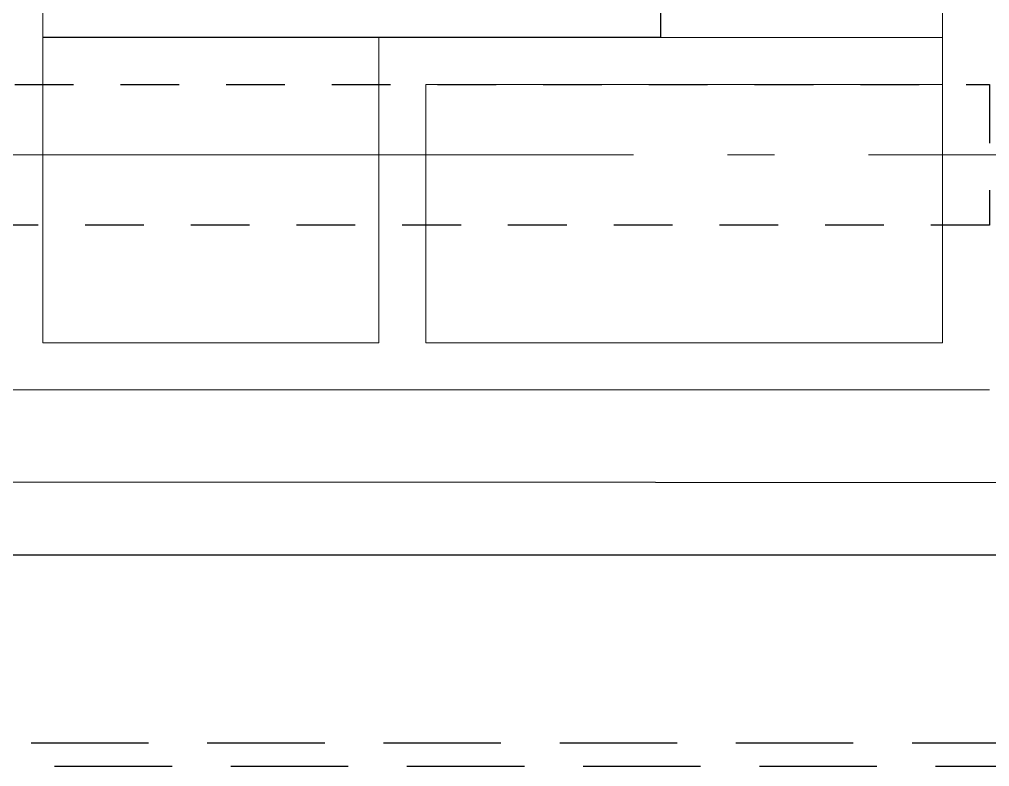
# Model space of a CAD drawing. Header units: metres. Extents: x -22.5 to 67.5, y 0 to 64.7.
# Drawn here: x 38.242 to 40.307, y 32.723 to 34.313 of the extents above; entities that cross this region are included whole.
import ezdxf

# ---------------------------------------------------------------- set-up
doc = ezdxf.new("R2010")
doc.units = ezdxf.units.M
for name, pattern in [('EJES630', [6.3, 5.5, -0.4, 0, -0.4]), ('XREF PB NEURO-ONCOLOGIA$0$DASHED2', [0.375, 0.25, -0.125]), ('XREF PB NEURO-ONCOLOGIA$0$HIDDEN2', [0.1875, 0.125, -0.0625])]:
    doc.linetypes.add(name, pattern=pattern)
doc.layers.add('EJES', color=11, linetype='EJES630', lineweight=0)
doc.layers.add('XREF PB NEURO-ONCOLOGIA$0$MUROS DE TABLAROCA', color=150, linetype='Continuous', lineweight=13)
for name, color, linetype in [('XREF PB NEURO-ONCOLOGIA$0$CONTRAVENTEOS', 6, 'XREF PB NEURO-ONCOLOGIA$0$HIDDEN2'), ('XREF PB NEURO-ONCOLOGIA$0$LAMINA MULTIPERFORADA', 9, 'Continuous'), ('XREF PB NEURO-ONCOLOGIA$0$Mobiliario Fijo', 40, 'Continuous'), ('XREF PB NEURO-ONCOLOGIA$0$NOVIDESA', 11, 'Continuous')]:
    doc.layers.add(name, color=color, linetype=linetype)

# ---------------------------------------------------------------- blocks, each defined once
blk = doc.blocks.new('XREF PB NEURO-ONCOLOGIA')
at = {"layer": 'XREF PB NEURO-ONCOLOGIA$0$CONTRAVENTEOS', "color": 3, "elevation": 0}
blk.add_lwpolyline([(0.7017, 9.9562), (0.7017, 4.9562), (0.4017, 4.9562), (0.4017, 9.9562)], close=True, dxfattribs=at)
at = {"layer": 'XREF PB NEURO-ONCOLOGIA$0$LAMINA MULTIPERFORADA', "linetype": 'XREF PB NEURO-ONCOLOGIA$0$DASHED2', "elevation": 0}
for points in [[(-0.7508, 60.8861), (17.0142, 60.8861), (17.0142, 26.9264), (22.3117, 26.9262), (22.3117, -3.0538), (-0.7508, -3.0538)], [(-0.7008, 60.8361), (16.9642, 60.8361), (16.9642, 26.8764), (22.2617, 26.8762), (22.2617, -3.0038), (-0.7008, -3.0038)]]:
    blk.add_lwpolyline(points, close=True, dxfattribs=at)
at = {"layer": 'XREF PB NEURO-ONCOLOGIA$0$Mobiliario Fijo'}
blk.add_line((0.8017, 5.6562, 0), (0.8017, 6.9712), dxfattribs=at)
at = {"layer": 'XREF PB NEURO-ONCOLOGIA$0$Mobiliario Fijo', "elevation": 0}
blk.add_lwpolyline([(0.8017, 5.6562), (4.7262, 5.6562)], dxfattribs=at)
at = {"layer": 'XREF PB NEURO-ONCOLOGIA$0$MUROS DE TABLAROCA'}
for p, q in [((5.1047, 6.9712), (0.1517, 6.9712)), ((0.1517, 6.2562), (0.1517, 6.9712)), ((0.8017, 6.2562, 0), (0.1517, 6.2562, 0)), ((0.8017, 5.0562), (0.8017, 6.2562, 0)), ((0.1517, 5.0562), (0.1517, 6.1562)), ((0.7017, 6.1562, 0), (0.1517, 6.1562, 0)), ((0.7017, 5.0562), (0.7017, 6.1562, 0)), ((0.1517, 5.0562), (4.0517, 5.0561))]:
    blk.add_line(p, q, dxfattribs=at)
blk.add_lwpolyline([(0.0517, 4.9562), (0.0517, 9.9562), (0.1517, 9.9562), (0.1517, 9.1062)], dxfattribs=at)
at = {"layer": 'XREF PB NEURO-ONCOLOGIA$0$NOVIDESA'}
for points in [[(21.6617, -2.4038), (-0.3008, -2.4038), (-0.3008, 24.1262)], [(21.5017, -2.2438), (-0.1483, -2.2438), (-0.1408, 24.1262)]]:
    blk.add_lwpolyline(points, dxfattribs=at)

msp = doc.modelspace()

# ---------------------------------------------------------------- block references
at = {"rotation": 90}
msp.add_blockref('XREF PB NEURO-ONCOLOGIA', (45.2634, 33.4734), dxfattribs=at)

# ---------------------------------------------------------------- next in the draw order: linework, layer by layer
at = {"layer": 'EJES', "ltscale": 0.5}
msp.add_line((-5.4508, 34.0251, 0), (53.0124, 34.0251, 0), dxfattribs=at)

doc.saveas('drawing.dxf')
